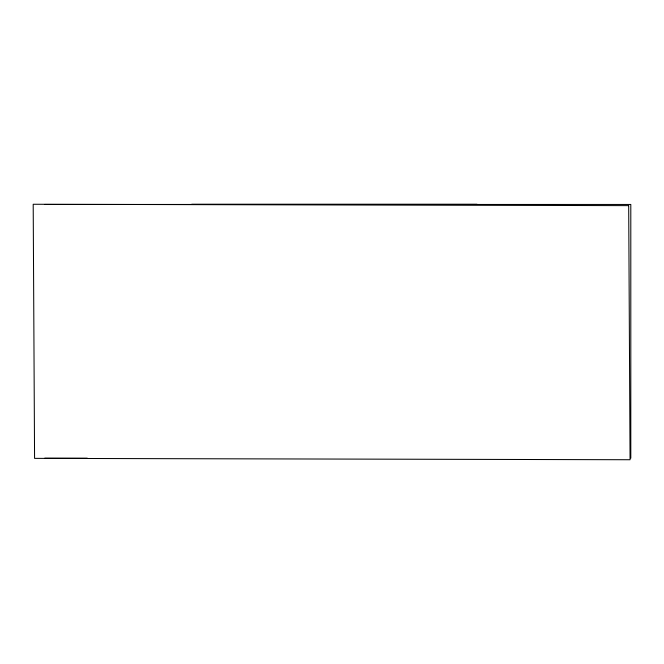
<?xml version="1.0" encoding="UTF-8"?>
<svg xmlns="http://www.w3.org/2000/svg" width="664" height="664" viewBox="0 0 664 664"><rect width="100%" height="100%" fill="white"/><g stroke="black" fill="none" stroke-linecap="round" stroke-linejoin="round"><path stroke-width="1" d="M191.705 204.263L477.026 204.263M44.77 204.454L630.8 204.454L630.8 458.177M44.77 458.177L87.291 458.177M628.692 205.632L33.2 204.263L34.569 458.367L630.061 459.737L628.692 205.632"/></g></svg>
